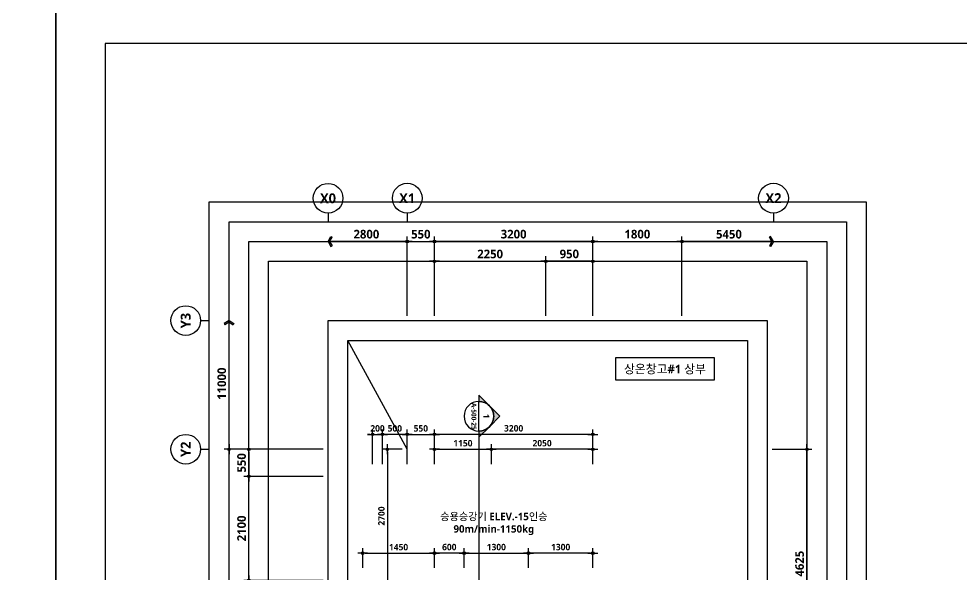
# Model space of a CAD drawing. Header units: millimetres. Extents: x -12482 to 126000, y 0 to 220200.
# Drawn here: x 41253 to 60291, y 166475 to 177700 of the extents above; entities that cross this region are included whole.
import ezdxf
from ezdxf.enums import TextEntityAlignment as Align

# ---------------------------------------------------------------- set-up
doc = ezdxf.new("R2010")
doc.units = ezdxf.units.MM
doc.header["$LTSCALE"] = 60
doc.linetypes.add('CEN', pattern=[62, 60, -1, 0, -1])
doc.layers.get('Defpoints').update_dxf_attribs({"color": 153})
for name, color, linetype in [('A-ANNO-DIM', 4, 'Continuous'), ('A-ANNO-GRA1', 7, 'Continuous'), ('A-ANNO-TEXT1', 7, 'Continuous'), ('A-ANNO-TEXT2', 3, 'Continuous'), ('A-ST-AXIS-BUB', 7, 'Continuous'), ('A-ST-AXIS-DIM', 7, 'Continuous'), ('AA-MKXS', 3, 'Continuous'), ('AA-MKXX', 3, 'Continuous')]:
    doc.layers.add(name, color=color, linetype=linetype)
for name, color, linetype, plot in [('Defpoint', 161, 'Continuous', False), ('G(그리드1)', 185, 'Continuous', False), ('G(그리드2)', 235, 'Continuous', False)]:
    doc.layers.add(name, color=color, linetype=linetype, plot=plot)
doc.styles.add('2020음성 1차', font='NanumGothicBold.ttf')
doc.styles.add('SAMOO', font='romans.shx', dxfattribs={"bigfont": 'whgtxt.shx'})
doc.styles.add('SH_진천_나눔', font='')
doc.styles.get('SH_진천_나눔').set_extended_font_data('NanumGothic', bold=True)
doc.dimstyles.new('SHP 50', dxfattribs={"dimscale": 50, "dimtxt": 3.5, "dimasz": 1, "dimexe": 2, "dimexo": 2, "dimgap": 1, "dimtad": 1, "dimdec": 0, "dimzin": 0, "dimdsep": 46, "dimtxsty": 'SH_진천_나눔', "dimblk": 'DIMDOT', "dimcen": 0.09, "dimclrd": 256, "dimclre": 256, "dimclrt": 3, "dimadec": 0, "dimazin": 1, "dimtfac": 1, "dimtdec": 0, "dimtix": 1, "dimtmove": 2, "dimatfit": 0, "dimldrblk": 'DIMDOT', "dimfxl": 1, "dimtolj": 1, "dimtzin": 0, "dimlwd": -1, "dimlwe": -1, "dimarcsym": 0})
doc.dimstyles.new('SHP 50내부', dxfattribs={"dimscale": 50, "dimtxt": 2.6, "dimasz": 1, "dimexe": 2, "dimexo": 2, "dimgap": 1, "dimtad": 1, "dimdec": 0, "dimzin": 0, "dimdsep": 46, "dimtxsty": '2020음성 1차', "dimblk": 'DIMDOT', "dimcen": 0.09, "dimclrd": 256, "dimclre": 256, "dimclrt": 3, "dimadec": 0, "dimazin": 1, "dimtfac": 1, "dimtdec": 0, "dimtix": 1, "dimtmove": 2, "dimatfit": 0, "dimldrblk": 'DIMDOT', "dimfxl": 1, "dimtolj": 1, "dimtzin": 0, "dimlwd": -1, "dimlwe": -1, "dimarcsym": 0})

# ---------------------------------------------------------------- blocks, each defined once
blk = doc.blocks.new('A-ST-AXIS-BUB-1')
at = {"layer": 'A-ST-AXIS-BUB'}
blk.add_line((0, 350), (0, 0), dxfattribs=at)
blk.add_circle((0, 950), 600, dxfattribs=at)
blk = doc.blocks.new('arrow1')
at = {"color": 0}
for p, q in [((0, 0), (0.286, 0.501)), ((0, 0), (0.286, -0.501)), ((0.165, 0), (0.41, 0.429)), ((0.165, 0), (0.41, -0.429)), ((0.286, 0.501), (0.41, 0.43)), ((0.286, -0.501), (0.41, -0.43))]:
    blk.add_line(p, q, dxfattribs=at)
blk = doc.blocks.new('DIMDOT')
at = {"color": 0}
blk.add_line((-2, 0), (2, 0), dxfattribs=at)
for radius in [0.5, 0.25]:
    blk.add_circle((0, 0), radius, dxfattribs=at)
blk = doc.blocks.new('*D18765')
at = {"layer": 'A-ANNO-DIM'}
for p, q in [((50250, 166600), (50250, 167000)), ((51550, 166600), (51550, 167000)), ((50300, 166900), (51500, 166900))]:
    blk.add_line(p, q, dxfattribs=at)
at = {"layer": 'Defpoints', "color": 0}
for p in [(51550, 166900), (50250, 166500), (51550, 166500)]:
    blk.add_point(p, dxfattribs=at)
at = {"layer": 'A-ANNO-DIM', "linetype": 'ByBlock', "xscale": 50, "yscale": 50, "zscale": 50, "rotation": 180}
blk.add_blockref('DIMDOT', (50250, 166900), dxfattribs=at)
at = {"layer": 'A-ANNO-DIM', "linetype": 'ByBlock', "xscale": 50, "yscale": 50, "zscale": 50}
blk.add_blockref('DIMDOT', (51550, 166900), dxfattribs=at)
at = {"layer": 'A-ANNO-DIM', "color": 3, "insert": (50900, 167022), "char_height": 130, "attachment_point": 5, "style": '2020음성 1차'}
blk.add_mtext('\\A1;1300', dxfattribs=at)
blk = doc.blocks.new('*D18766')
at = {"layer": 'A-ANNO-DIM'}
for p, q in [((49650, 166600), (49650, 167000)), ((50250, 166600), (50250, 167000)), ((50200, 166900), (49700, 166900))]:
    blk.add_line(p, q, dxfattribs=at)
at = {"layer": 'Defpoints', "color": 0}
for p in [(49650, 166900), (49650, 166500), (50250, 166500)]:
    blk.add_point(p, dxfattribs=at)
at = {"layer": 'A-ANNO-DIM', "linetype": 'ByBlock', "xscale": 50, "yscale": 50, "zscale": 50, "rotation": 180}
blk.add_blockref('DIMDOT', (49650, 166900), dxfattribs=at)
at = {"layer": 'A-ANNO-DIM', "linetype": 'ByBlock', "xscale": 50, "yscale": 50, "zscale": 50}
blk.add_blockref('DIMDOT', (50250, 166900), dxfattribs=at)
at = {"layer": 'A-ANNO-DIM', "color": 3, "insert": (49950, 167022), "char_height": 130, "attachment_point": 5, "style": '2020음성 1차'}
blk.add_mtext('\\A1;600', dxfattribs=at)
blk = doc.blocks.new('*D18767')
at = {"layer": 'A-ANNO-DIM'}
for p, q in [((51550, 166600), (51550, 167000)), ((52850, 166600), (52850, 167000)), ((52800, 166900), (51600, 166900))]:
    blk.add_line(p, q, dxfattribs=at)
at = {"layer": 'Defpoints', "color": 0}
for p in [(51550, 166900), (51550, 166500), (52850, 166500)]:
    blk.add_point(p, dxfattribs=at)
at = {"layer": 'A-ANNO-DIM', "linetype": 'ByBlock', "xscale": 50, "yscale": 50, "zscale": 50, "rotation": 180}
blk.add_blockref('DIMDOT', (51550, 166900), dxfattribs=at)
at = {"layer": 'A-ANNO-DIM', "linetype": 'ByBlock', "xscale": 50, "yscale": 50, "zscale": 50}
blk.add_blockref('DIMDOT', (52850, 166900), dxfattribs=at)
at = {"layer": 'A-ANNO-DIM', "color": 3, "insert": (52200, 167022), "char_height": 130, "attachment_point": 5, "style": '2020음성 1차'}
blk.add_mtext('\\A1;1300', dxfattribs=at)
blk = doc.blocks.new('*D18783')
at = {"layer": 'A-ST-AXIS-DIM'}
for p, q in [((49100, 171700), (49100, 173300)), ((49650, 171700), (49650, 173300)), ((49150, 173200), (49600, 173200))]:
    blk.add_line(p, q, dxfattribs=at)
at = {"layer": 'Defpoints', "color": 0}
for p in [(49650, 173200), (49100, 171600), (49650, 171600)]:
    blk.add_point(p, dxfattribs=at)
at = {"layer": 'A-ST-AXIS-DIM', "linetype": 'ByBlock', "xscale": 50, "yscale": 50, "zscale": 50, "rotation": 180}
blk.add_blockref('DIMDOT', (49100, 173200), dxfattribs=at)
at = {"layer": 'A-ST-AXIS-DIM', "linetype": 'ByBlock', "xscale": 50, "yscale": 50, "zscale": 50}
blk.add_blockref('DIMDOT', (49650, 173200), dxfattribs=at)
at = {"layer": 'A-ST-AXIS-DIM', "color": 3, "insert": (49375, 173346), "char_height": 175, "attachment_point": 5, "style": 'SH_진천_나눔'}
blk.add_mtext('\\A1;550', dxfattribs=at)
blk = doc.blocks.new('*D18784')
at = {"layer": 'A-ST-AXIS-DIM'}
for p, q in [((49650, 171700), (49650, 173300)), ((52850, 171700), (52850, 173300)), ((52800, 173200), (49700, 173200))]:
    blk.add_line(p, q, dxfattribs=at)
at = {"layer": 'Defpoints', "color": 0}
for p in [(49650, 173200), (49650, 171600), (52850, 171600)]:
    blk.add_point(p, dxfattribs=at)
at = {"layer": 'A-ST-AXIS-DIM', "linetype": 'ByBlock', "xscale": 50, "yscale": 50, "zscale": 50, "rotation": 180}
blk.add_blockref('DIMDOT', (49650, 173200), dxfattribs=at)
at = {"layer": 'A-ST-AXIS-DIM', "linetype": 'ByBlock', "xscale": 50, "yscale": 50, "zscale": 50}
blk.add_blockref('DIMDOT', (52850, 173200), dxfattribs=at)
at = {"layer": 'A-ST-AXIS-DIM', "color": 3, "insert": (51250, 173347), "char_height": 175, "attachment_point": 5, "style": 'SH_진천_나눔'}
blk.add_mtext('\\A1;3200', dxfattribs=at)
blk = doc.blocks.new('*D18785')
at = {"layer": 'A-ST-AXIS-DIM'}
for p, q in [((52850, 171700), (52850, 173300)), ((54650, 171700), (54650, 173300)), ((52900, 173200), (54600, 173200))]:
    blk.add_line(p, q, dxfattribs=at)
at = {"layer": 'Defpoints', "color": 0}
for p in [(54650, 173200), (52850, 171600), (54650, 171600)]:
    blk.add_point(p, dxfattribs=at)
at = {"layer": 'A-ST-AXIS-DIM', "linetype": 'ByBlock', "xscale": 50, "yscale": 50, "zscale": 50, "rotation": 180}
blk.add_blockref('DIMDOT', (52850, 173200), dxfattribs=at)
at = {"layer": 'A-ST-AXIS-DIM', "linetype": 'ByBlock', "xscale": 50, "yscale": 50, "zscale": 50}
blk.add_blockref('DIMDOT', (54650, 173200), dxfattribs=at)
at = {"layer": 'A-ST-AXIS-DIM', "color": 3, "insert": (53750, 173347), "char_height": 175, "attachment_point": 5, "style": 'SH_진천_나눔'}
blk.add_mtext('\\A1;1800', dxfattribs=at)
blk = doc.blocks.new('*D18786')
at = {"layer": 'A-ST-AXIS-DIM'}
for p, q in [((49650, 171700), (49650, 172900)), ((51900, 171700), (51900, 172900)), ((49700, 172800), (51850, 172800))]:
    blk.add_line(p, q, dxfattribs=at)
at = {"layer": 'Defpoints', "color": 0}
for p in [(51900, 172800), (49650, 171600), (51900, 171600)]:
    blk.add_point(p, dxfattribs=at)
at = {"layer": 'A-ST-AXIS-DIM', "linetype": 'ByBlock', "xscale": 50, "yscale": 50, "zscale": 50, "rotation": 180}
blk.add_blockref('DIMDOT', (49650, 172800), dxfattribs=at)
at = {"layer": 'A-ST-AXIS-DIM', "linetype": 'ByBlock', "xscale": 50, "yscale": 50, "zscale": 50}
blk.add_blockref('DIMDOT', (51900, 172800), dxfattribs=at)
at = {"layer": 'A-ST-AXIS-DIM', "color": 3, "insert": (50775, 172946), "char_height": 175, "attachment_point": 5, "style": 'SH_진천_나눔'}
blk.add_mtext('\\A1;2250', dxfattribs=at)
blk = doc.blocks.new('*D18787')
at = {"layer": 'A-ST-AXIS-DIM'}
for p, q in [((51900, 171700), (51900, 172900)), ((52850, 171700), (52850, 172900)), ((52800, 172800), (51950, 172800))]:
    blk.add_line(p, q, dxfattribs=at)
at = {"layer": 'Defpoints', "color": 0}
for p in [(51900, 172800), (51900, 171600), (52850, 171600)]:
    blk.add_point(p, dxfattribs=at)
at = {"layer": 'A-ST-AXIS-DIM', "linetype": 'ByBlock', "xscale": 50, "yscale": 50, "zscale": 50, "rotation": 180}
blk.add_blockref('DIMDOT', (51900, 172800), dxfattribs=at)
at = {"layer": 'A-ST-AXIS-DIM', "linetype": 'ByBlock', "xscale": 50, "yscale": 50, "zscale": 50}
blk.add_blockref('DIMDOT', (52850, 172800), dxfattribs=at)
at = {"layer": 'A-ST-AXIS-DIM', "color": 3, "insert": (52375, 172947), "char_height": 175, "attachment_point": 5, "style": 'SH_진천_나눔'}
blk.add_mtext('\\A1;950', dxfattribs=at)
blk = doc.blocks.new('*D18791')
at = {"layer": 'A-ST-AXIS-DIM'}
for p, q in [((56475, 169000), (57275, 169000)), ((57175, 164425), (57175, 168950)), ((56475, 164375), (57275, 164375))]:
    blk.add_line(p, q, dxfattribs=at)
at = {"layer": 'Defpoints', "color": 0}
for p in [(56375, 169000), (57175, 169000), (56375, 164375)]:
    blk.add_point(p, dxfattribs=at)
at = {"layer": 'A-ST-AXIS-DIM', "linetype": 'ByBlock', "xscale": 50, "yscale": 50, "zscale": 50}
for p, rotation in [((57175, 169000), 90), ((57175, 164375), 270)]:
    blk.add_blockref('DIMDOT', p, dxfattribs=dict(at, rotation=rotation))
at = {"layer": 'A-ST-AXIS-DIM', "color": 3, "insert": (57028, 166687), "char_height": 175, "attachment_point": 5, "rotation": 90, "style": 'SH_진천_나눔'}
blk.add_mtext('\\A1;4625', dxfattribs=at)
blk = doc.blocks.new('*D18857')
at = {"layer": 'A-ST-AXIS-DIM'}
for p, q in [((47400, 169000), (45400, 169000)), ((45500, 157550), (45500, 168950)), ((47400, 157500), (45400, 157500))]:
    blk.add_line(p, q, dxfattribs=at)
at = {"layer": 'Defpoints', "color": 0}
for p in [(45500, 169000), (47500, 169000), (47500, 157500)]:
    blk.add_point(p, dxfattribs=at)
at = {"layer": 'A-ST-AXIS-DIM', "linetype": 'ByBlock', "xscale": 50, "yscale": 50, "zscale": 50}
for p, rotation in [((45500, 169000), 90), ((45500, 157500), 270)]:
    blk.add_blockref('DIMDOT', p, dxfattribs=dict(at, rotation=rotation))
at = {"layer": 'A-ST-AXIS-DIM', "color": 3, "insert": (45354, 163250), "char_height": 175, "attachment_point": 5, "rotation": 90, "style": 'SH_진천_나눔'}
blk.add_mtext('\\A1;11500', dxfattribs=at)
blk = doc.blocks.new('*D18861')
at = {"layer": 'A-ST-AXIS-DIM'}
for p, q in [((47400, 168450), (45800, 168450)), ((45900, 166400), (45900, 168400)), ((47400, 166350), (45800, 166350))]:
    blk.add_line(p, q, dxfattribs=at)
at = {"layer": 'Defpoints', "color": 0}
for p in [(45900, 168450), (47500, 168450), (47500, 166350)]:
    blk.add_point(p, dxfattribs=at)
at = {"layer": 'A-ST-AXIS-DIM', "linetype": 'ByBlock', "xscale": 50, "yscale": 50, "zscale": 50}
for p, rotation in [((45900, 168450), 90), ((45900, 166350), 270)]:
    blk.add_blockref('DIMDOT', p, dxfattribs=dict(at, rotation=rotation))
at = {"layer": 'A-ST-AXIS-DIM', "color": 3, "insert": (45754, 167400), "char_height": 175, "attachment_point": 5, "rotation": 90, "style": 'SH_진천_나눔'}
blk.add_mtext('\\A1;2100', dxfattribs=at)
blk = doc.blocks.new('*D18862')
at = {"layer": 'A-ST-AXIS-DIM'}
for p, q in [((47400, 169000), (45800, 169000)), ((45900, 168950), (45900, 168500)), ((47400, 168450), (45800, 168450))]:
    blk.add_line(p, q, dxfattribs=at)
at = {"layer": 'Defpoints', "color": 0}
for p in [(47500, 169000), (45900, 168450), (47500, 168450)]:
    blk.add_point(p, dxfattribs=at)
at = {"layer": 'A-ST-AXIS-DIM', "linetype": 'ByBlock', "xscale": 50, "yscale": 50, "zscale": 50}
for p, rotation in [((45900, 169000), 90), ((45900, 168450), 270)]:
    blk.add_blockref('DIMDOT', p, dxfattribs=dict(at, rotation=rotation))
at = {"layer": 'A-ST-AXIS-DIM', "color": 3, "insert": (45754, 168725), "char_height": 175, "attachment_point": 5, "rotation": 90, "style": 'SH_진천_나눔'}
blk.add_mtext('\\A1;550', dxfattribs=at)
blk = doc.blocks.new('*D21359')
at = {"layer": 'A-ANNO-DIM'}
for p, q in [((49650, 168700), (49650, 169400)), ((52800, 169300), (49700, 169300)), ((52850, 168700), (52850, 169400))]:
    blk.add_line(p, q, dxfattribs=at)
at = {"layer": 'Defpoints', "color": 0}
for p in [(49650, 169300), (49650, 168600), (52850, 168600)]:
    blk.add_point(p, dxfattribs=at)
at = {"layer": 'A-ANNO-DIM', "linetype": 'ByBlock', "xscale": 50, "yscale": 50, "zscale": 50, "rotation": 180}
blk.add_blockref('DIMDOT', (49650, 169300), dxfattribs=at)
at = {"layer": 'A-ANNO-DIM', "linetype": 'ByBlock', "xscale": 50, "yscale": 50, "zscale": 50}
blk.add_blockref('DIMDOT', (52850, 169300), dxfattribs=at)
at = {"layer": 'A-ANNO-DIM', "color": 3, "insert": (51250, 169422), "char_height": 130, "attachment_point": 5, "style": '2020음성 1차'}
blk.add_mtext('\\A1;3200', dxfattribs=at)
blk = doc.blocks.new('*D21360')
at = {"layer": 'A-ANNO-DIM'}
for p, q in [((50800, 168700), (50800, 169100)), ((52850, 168700), (52850, 169100)), ((52800, 169000), (50850, 169000))]:
    blk.add_line(p, q, dxfattribs=at)
at = {"layer": 'Defpoints', "color": 0}
for p in [(50800, 169000), (50800, 168600), (52850, 168600)]:
    blk.add_point(p, dxfattribs=at)
at = {"layer": 'A-ANNO-DIM', "linetype": 'ByBlock', "xscale": 50, "yscale": 50, "zscale": 50, "rotation": 180}
blk.add_blockref('DIMDOT', (50800, 169000), dxfattribs=at)
at = {"layer": 'A-ANNO-DIM', "linetype": 'ByBlock', "xscale": 50, "yscale": 50, "zscale": 50}
blk.add_blockref('DIMDOT', (52850, 169000), dxfattribs=at)
at = {"layer": 'A-ANNO-DIM', "color": 3, "insert": (51825, 169122), "char_height": 130, "attachment_point": 5, "style": '2020음성 1차'}
blk.add_mtext('\\A1;2050', dxfattribs=at)
blk = doc.blocks.new('*D21361')
at = {"layer": 'A-ANNO-DIM'}
for p, q in [((49650, 168700), (49650, 169100)), ((50800, 168700), (50800, 169100)), ((49700, 169000), (50750, 169000))]:
    blk.add_line(p, q, dxfattribs=at)
at = {"layer": 'Defpoints', "color": 0}
for p in [(50800, 169000), (49650, 168600), (50800, 168600)]:
    blk.add_point(p, dxfattribs=at)
at = {"layer": 'A-ANNO-DIM', "linetype": 'ByBlock', "xscale": 50, "yscale": 50, "zscale": 50, "rotation": 180}
blk.add_blockref('DIMDOT', (49650, 169000), dxfattribs=at)
at = {"layer": 'A-ANNO-DIM', "linetype": 'ByBlock', "xscale": 50, "yscale": 50, "zscale": 50}
blk.add_blockref('DIMDOT', (50800, 169000), dxfattribs=at)
at = {"layer": 'A-ANNO-DIM', "color": 3, "insert": (50225, 169121), "char_height": 130, "attachment_point": 5, "style": '2020음성 1차'}
blk.add_mtext('\\A1;1150', dxfattribs=at)
blk = doc.blocks.new('*D21362')
at = {"layer": 'A-ANNO-DIM'}
for p, q in [((49100, 168700), (49100, 169400)), ((49150, 169300), (49600, 169300)), ((49650, 168700), (49650, 169400))]:
    blk.add_line(p, q, dxfattribs=at)
at = {"layer": 'Defpoints', "color": 0}
for p in [(49650, 169300), (49100, 168600), (49650, 168600)]:
    blk.add_point(p, dxfattribs=at)
at = {"layer": 'A-ANNO-DIM', "linetype": 'ByBlock', "xscale": 50, "yscale": 50, "zscale": 50, "rotation": 180}
blk.add_blockref('DIMDOT', (49100, 169300), dxfattribs=at)
at = {"layer": 'A-ANNO-DIM', "linetype": 'ByBlock', "xscale": 50, "yscale": 50, "zscale": 50}
blk.add_blockref('DIMDOT', (49650, 169300), dxfattribs=at)
at = {"layer": 'A-ANNO-DIM', "color": 3, "insert": (49375, 169421), "char_height": 130, "attachment_point": 5, "style": '2020음성 1차'}
blk.add_mtext('\\A1;550', dxfattribs=at)
blk = doc.blocks.new('*D21366')
at = {"layer": 'A-ANNO-DIM'}
for p, q in [((48600, 168700), (48600, 169400)), ((49050, 169300), (48650, 169300)), ((49100, 168700), (49100, 169400))]:
    blk.add_line(p, q, dxfattribs=at)
at = {"layer": 'Defpoints', "color": 0}
for p in [(48600, 169300), (48600, 168600), (49100, 168600)]:
    blk.add_point(p, dxfattribs=at)
at = {"layer": 'A-ANNO-DIM', "linetype": 'ByBlock', "xscale": 50, "yscale": 50, "zscale": 50, "rotation": 180}
blk.add_blockref('DIMDOT', (48600, 169300), dxfattribs=at)
at = {"layer": 'A-ANNO-DIM', "linetype": 'ByBlock', "xscale": 50, "yscale": 50, "zscale": 50}
blk.add_blockref('DIMDOT', (49100, 169300), dxfattribs=at)
at = {"layer": 'A-ANNO-DIM', "color": 3, "insert": (48850, 169421), "char_height": 130, "attachment_point": 5, "style": '2020음성 1차'}
blk.add_mtext('\\A1;500', dxfattribs=at)
blk = doc.blocks.new('*D21368')
at = {"layer": 'A-ANNO-DIM'}
for p, q in [((48350, 169300), (48300, 169300)), ((48400, 168700), (48400, 169400)), ((48400, 169300), (48600, 169300)), ((48600, 168700), (48600, 169400)), ((48650, 169300), (48700, 169300))]:
    blk.add_line(p, q, dxfattribs=at)
at = {"layer": 'Defpoints', "color": 0}
for p in [(48600, 169300), (48400, 168600), (48600, 168600)]:
    blk.add_point(p, dxfattribs=at)
at = {"layer": 'A-ANNO-DIM', "linetype": 'ByBlock', "xscale": 50, "yscale": 50, "zscale": 50}
blk.add_blockref('DIMDOT', (48400, 169300), dxfattribs=at)
at = {"layer": 'A-ANNO-DIM', "linetype": 'ByBlock', "xscale": 50, "yscale": 50, "zscale": 50, "rotation": 180}
blk.add_blockref('DIMDOT', (48600, 169300), dxfattribs=at)
at = {"layer": 'A-ANNO-DIM', "color": 3, "insert": (48500, 169421), "char_height": 130, "attachment_point": 5, "style": '2020음성 1차'}
blk.add_mtext('\\A1;200', dxfattribs=at)
blk = doc.blocks.new('*D21369')
at = {"layer": 'A-ANNO-DIM'}
for p, q in [((48200, 166600), (48200, 167000)), ((49650, 166600), (49650, 167000)), ((48250, 166900), (49600, 166900))]:
    blk.add_line(p, q, dxfattribs=at)
at = {"layer": 'Defpoints', "color": 0}
for p in [(49650, 166900), (48200, 166500), (49650, 166500)]:
    blk.add_point(p, dxfattribs=at)
at = {"layer": 'A-ANNO-DIM', "linetype": 'ByBlock', "xscale": 50, "yscale": 50, "zscale": 50, "rotation": 180}
blk.add_blockref('DIMDOT', (48200, 166900), dxfattribs=at)
at = {"layer": 'A-ANNO-DIM', "linetype": 'ByBlock', "xscale": 50, "yscale": 50, "zscale": 50}
blk.add_blockref('DIMDOT', (49650, 166900), dxfattribs=at)
at = {"layer": 'A-ANNO-DIM', "color": 3, "insert": (48925, 167021), "char_height": 130, "attachment_point": 5, "style": '2020음성 1차'}
blk.add_mtext('\\A1;1450', dxfattribs=at)
blk = doc.blocks.new('*D21370')
at = {"layer": 'A-ANNO-DIM'}
for p, q in [((49000, 169000), (48600, 169000)), ((48700, 168950), (48700, 166350)), ((49000, 166300), (48600, 166300))]:
    blk.add_line(p, q, dxfattribs=at)
at = {"layer": 'Defpoints', "color": 0}
for p in [(49100, 169000), (48700, 166300), (49100, 166300)]:
    blk.add_point(p, dxfattribs=at)
at = {"layer": 'A-ANNO-DIM', "linetype": 'ByBlock', "xscale": 50, "yscale": 50, "zscale": 50}
for p, rotation in [((48700, 169000), 90), ((48700, 166300), 270)]:
    blk.add_blockref('DIMDOT', p, dxfattribs=dict(at, rotation=rotation))
at = {"layer": 'A-ANNO-DIM', "color": 3, "insert": (48579, 167650), "char_height": 130, "attachment_point": 5, "rotation": 90, "style": '2020음성 1차'}
blk.add_mtext('\\A1;2700', dxfattribs=at)
blk = doc.blocks.new('*U22506')
at = {"layer": 'AA-MKXX'}
blk.add_hatch(color=256, dxfattribs=at).paths.add_polyline_path([(41300, 600), (41090, 0), (41300, 0)])
at = {"layer": 'AA-MKXX', "linetype": 'CEN', "ltscale": 300}
blk.add_line((900, 0), (41300, 0), dxfattribs=at)
at = {"layer": 'AA-MKXX'}
blk.add_lwpolyline([(41300, 0), (41300, 600), (41090, 0)], close=True, dxfattribs=at)
blk = doc.blocks.new('*U15083')
at = {"layer": 'AA-MKXS'}
blk.add_hatch(color=3, dxfattribs=at).paths.add_polyline_path([(0, 8.49), (-4.24, 4.24, -0.414214), (4.24, 4.24)])
h = blk.add_hatch(color=3, dxfattribs=at)
h.paths.add_polyline_path([(-8.49, 0), (-6, 0, -0.198912), (-4.24, 4.24)])
h.paths.add_polyline_path([(6, 0), (8.49, 0), (4.24, 4.24, -0.198912)])
at = {"layer": 'AA-MKXS', "color": 3, "linetype": 'Continuous', "ltscale": 5}
blk.add_line((-6, 0), (6, 0), dxfattribs=at)
at = {"layer": 'AA-MKXS', "color": 3}
for points in [[(4.24, 4.24, 0.414214), (-4.24, 4.24), (0, 8.49)], [(-4.24, 4.24, 0.198912), (-6, 0), (-8.49, 0)], [(8.49, 0), (6, 0, 0.198912), (4.24, 4.24)]]:
    blk.add_lwpolyline(points, format="xyb", close=True, dxfattribs=at)
at = {"layer": 'AA-MKXS', "color": 3, "linetype": 'Continuous', "ltscale": 5}
blk.add_circle((0, 0), 6, dxfattribs=at)
at = {"layer": 'AA-MKXS', "style": 'SAMOO', "width": 0.85}
blk.add_attdef('ViewNUM', text='', height=2.5, dxfattribs=at).set_placement((0, 1), align=Align.BOTTOM_CENTER)
blk.add_attdef('SheetNUM', text='', height=2.5, dxfattribs=at).set_placement((0, -1), align=Align.TOP_CENTER)

msp = doc.modelspace()

# ---------------------------------------------------------------- linework, layer by layer
at = {"layer": 'A-ANNO-GRA1'}
msp.add_lwpolyline([(53307.5, 170400), (55307.5, 170400), (55307.5, 170850), (53307.5, 170850)], close=True, dxfattribs=at)
at = {"layer": 'A-ST-AXIS-DIM'}
for p, q in [((49100, 171700), (49100, 173300)), ((54650, 171700), (54650, 173300)), ((49050, 173200), (47500, 173200)), ((56500, 173200), (54700, 173200)), ((45500, 169050), (45500, 171600)), ((46400, 169000), (45400, 169000))]:
    msp.add_line(p, q, dxfattribs=at)
at = {"layer": 'Defpoint'}
msp.add_line((49100, 169000), (47900, 171200), dxfattribs=at)
for points in [[(0, 178200), (42000, 178200), (42000, 148500), (0, 148500)], [(42000, 178200), (84000, 178200), (84000, 148500), (42000, 148500)], [(43000, 149500), (78500, 149500), (78500, 177200), (43000, 177200)]]:
    msp.add_lwpolyline(points, close=True, dxfattribs=at)
at = {"layer": 'G(그리드1)'}
for points in [[(58375, 152700), (45100, 152700), (45100, 174000), (58375, 174000)], [(57975, 153900), (45500, 153900), (45500, 173600), (57975, 173600)], [(57575, 154300), (45900, 154300), (45900, 173200), (57575, 173200)], [(57175, 154700), (46300, 154700), (46300, 172800), (57175, 172800)], [(56375, 155500), (47500, 155500), (47500, 171600), (56375, 171600)]]:
    msp.add_lwpolyline(points, close=True, dxfattribs=at)
at = {"layer": 'G(그리드2)'}
msp.add_lwpolyline([(55975, 155900), (47900, 155900), (47900, 171200), (55975, 171200)], close=True, dxfattribs=at)

# ---------------------------------------------------------------- block references
ref = msp.add_blockref('*U15083', (50548.1, 169666.7), dxfattribs=dict(xscale=-50, yscale=50, zscale=50, rotation=269.9999999999997))
ref.add_attrib('SheetNUM', 'A-500-25', dxfattribs={"layer": 'AA-MKXS', "height": 100, "rotation": 270, "style": '2020음성 1차', "width": 0.8}).set_placement((50498.1, 169666.7), align=Align.TOP_CENTER)
ref.add_attrib('ViewNUM', '1', dxfattribs={"layer": 'AA-MKXS', "height": 125, "rotation": 270, "style": '2020음성 1차'}).set_placement((50598.1, 169666.7), align=Align.BOTTOM_CENTER)
at = {"xscale": 0.3333333333333333, "yscale": 0.3333333333333333, "zscale": 0.3333333333333333, "rotation": 270.0000000000003}
msp.add_blockref('*U22506', (50548.1, 169666.7), dxfattribs=at)
at = {"layer": 'A-ST-AXIS-BUB', "xscale": 0.5, "yscale": 0.5, "zscale": 0.5}
for p in [(47500, 173597.5), (47500, 173597.5), (49100, 173600), (56500, 173600)]:
    msp.add_blockref('A-ST-AXIS-BUB-1', p, dxfattribs=at)
at = {"layer": 'A-ST-AXIS-BUB', "xscale": 0.5, "yscale": 0.5, "zscale": 0.5, "rotation": 90}
for p in [(45100, 171600), (45100, 169000)]:
    msp.add_blockref('A-ST-AXIS-BUB-1', p, dxfattribs=at)
at = {"layer": 'A-ST-AXIS-DIM'}
for name, p, xscale, yscale, zscale, rotation in [('arrow1', (47500, 173200), -200, 200, 200, 179.9999999999859), ('arrow1', (47500, 173200), -200, 200, 200, 179.9999999999859), ('arrow1', (56500, 173200), 200, 200, 200, 180.0000000000135), ('DIMDOT', (54650, 173200), 50, 50, 50, 180), ('arrow1', (45500, 171600), 200, 200, 200, 270.0000000000144), ('DIMDOT', (45500, 169000), 50, 50, 50, 270)]:
    msp.add_blockref(name, p, dxfattribs=dict(at, xscale=xscale, yscale=yscale, zscale=zscale, rotation=rotation))
at = {"layer": 'A-ST-AXIS-DIM', "xscale": 50, "yscale": 50, "zscale": 50}
msp.add_blockref('DIMDOT', (49100, 173200), dxfattribs=at)

# ---------------------------------------------------------------- texts
at = {"layer": 'A-ANNO-TEXT1'}
for s, height, style, p in [('X0', 200, 'SH_진천_나눔', (47500, 174072.5)), ('X0', 200, 'SH_진천_나눔', (47500, 174072.5)), ('X1', 200, 'SH_진천_나눔', (49100, 174075)), ('X2', 200, 'SH_진천_나눔', (56500, 174075)), ('승용승강기 ELEV.-15인승', 150, '2020음성 1차', (50850, 167640)), ('90m/min-1150kg', 150, '2020음성 1차', (50850, 167390))]:
    msp.add_text(s, height=height, dxfattribs=dict(at, style=style)).set_placement(p, align=Align.MIDDLE_CENTER)
at = {"layer": 'A-ANNO-TEXT1', "style": 'SH_진천_나눔'}
for s, p in [('Y3', (44625, 171600)), ('Y2', (44625, 169000))]:
    msp.add_text(s, height=200, rotation=90, dxfattribs=at).set_placement(p, align=Align.MIDDLE_CENTER)
at = {"layer": 'A-ANNO-TEXT2', "style": 'SH_진천_나눔'}
msp.add_text('상온창고#1 상부', height=175, dxfattribs=at).set_placement((54307.5, 170625), align=Align.MIDDLE)
at = {"layer": 'A-ST-AXIS-DIM', "color": 3, "char_height": 175, "attachment_point": 5, "style": 'SH_진천_나눔'}
for s, insert in [('\\A1;2800', (48275, 173346.6)), ('\\A1;5450', (55600, 173346))]:
    msp.add_mtext(s, dxfattribs=dict(at, insert=insert))
at = {"layer": 'A-ST-AXIS-DIM', "color": 3, "insert": (45353.4, 170325), "char_height": 175, "attachment_point": 5, "rotation": 90, "style": 'SH_진천_나눔'}
msp.add_mtext('\\A1;11000', dxfattribs=at)

# ---------------------------------------------------------------- dimensions: what is measured, and where the dimension line sits
at = {"layer": 'A-ANNO-DIM'}
for base, p1, p2, picture, middle in [((48600, 169300, 103000), (48400, 168600, 103000), (48600, 168600, 103000), '*D21368', (48500, 169421.5, 103000)), ((49650, 169300, 103000), (49100, 168600, 103000), (49650, 168600, 103000), '*D21362', (49375, 169421.5, 103000)), ((50800, 169000, 103000), (49650, 168600, 103000), (50800, 168600, 103000), '*D21361', (50225, 169121.5, 103000)), ((49650, 166900), (48200, 166500), (49650, 166500), '*D21369', (48925, 167021.5)), ((51550, 166900), (50250, 166500), (51550, 166500), '*D18765', (50900, 167021.7))]:
    dim = msp.add_linear_dim(base=base, p1=p1, p2=p2, dimstyle='SHP 50내부', override={"dimtxsty": '2020음성 1차', "dimldrblk": 'DIMDOT'}, dxfattribs=at)
    dim.commit()
    dim.dimension.update_dxf_attribs({"geometry": picture, "text_midpoint": middle})
for base, p1, p2, angle, picture, middle in [((48600, 169300, 103000), (49100, 168600, 103000), (48600, 168600, 103000), 180, '*D21366', (48850, 169421.5, 103000)), ((49650, 169300, 103000), (52850, 168600, 103000), (49650, 168600, 103000), 180, '*D21359', (51250, 169421.7, 103000)), ((48700, 166300, 103000), (49100, 169000, 103000), (49100, 166300, 103000), 270, '*D21370', (48578.5, 167650, 103000)), ((50800, 169000, 103000), (52850, 168600, 103000), (50800, 168600, 103000), 180, '*D21360', (51825, 169121.6, 103000)), ((49650, 166900), (50250, 166500), (49650, 166500), 180, '*D18766', (49950, 167021.7)), ((51550, 166900), (52850, 166500), (51550, 166500), 180, '*D18767', (52200, 167021.7))]:
    dim = msp.add_linear_dim(base=base, p1=p1, p2=p2, angle=angle, dimstyle='SHP 50내부', override={"dimtxsty": '2020음성 1차', "dimldrblk": 'DIMDOT'}, dxfattribs=at)
    dim.commit()
    dim.dimension.update_dxf_attribs({"geometry": picture, "text_midpoint": middle})
at = {"layer": 'A-ST-AXIS-DIM'}
dim = msp.add_linear_dim(base=(49650, 173200), p1=(49100, 171600), p2=(49650, 171600), dimstyle='SHP 50', dxfattribs=at)
dim.commit()
dim.dimension.update_dxf_attribs({"geometry": '*D18783', "text_midpoint": (49375, 173346.2)})
for base, p1, p2, angle, picture, middle in [((49650, 173200), (52850, 171600), (49650, 171600), 180, '*D18784', (51250, 173346.6)), ((54650, 173200), (52850, 171600), (54650, 171600), 0, '*D18785', (53750, 173346.6)), ((51900, 172800), (49650, 171600), (51900, 171600), 0, '*D18786', (50775, 172946.4)), ((51900, 172800), (52850, 171600), (51900, 171600), 180, '*D18787', (52375, 172946.6)), ((45500, 169000), (47500, 157500), (47500, 169000), 90, '*D18857', (45353.8, 163250)), ((45900, 168450), (47500, 169000), (47500, 168450), 270, '*D18862', (45753.8, 168725)), ((45900, 168450), (47500, 166350), (47500, 168450), 90, '*D18861', (45753.8, 167400))]:
    dim = msp.add_linear_dim(base=base, p1=p1, p2=p2, angle=angle, dimstyle='SHP 50', dxfattribs=at)
    dim.commit()
    dim.dimension.update_dxf_attribs({"geometry": picture, "text_midpoint": middle})
dim = msp.add_linear_dim(base=(57175, 169000), p1=(56375, 164375), p2=(56375, 169000), angle=90, dimstyle='SHP 50', override={"dimtxsty": 'SH_진천_나눔', "dimldrblk": 'DIMDOT'}, dxfattribs=at)
dim.commit()
dim.dimension.update_dxf_attribs({"geometry": '*D18791', "text_midpoint": (57028.4, 166687.5)})

doc.saveas('drawing.dxf')
